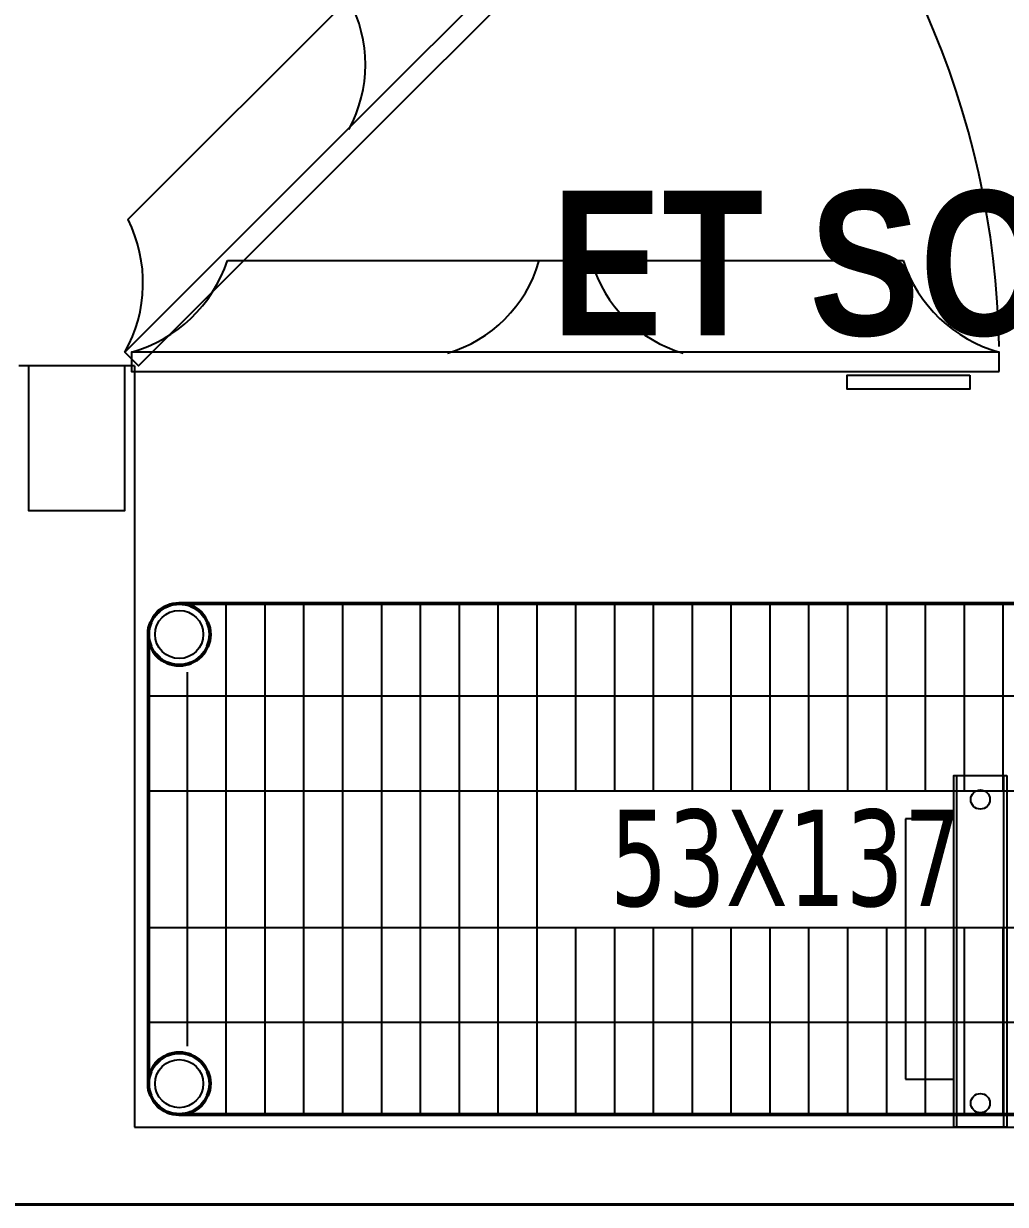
# Model space of a CAD drawing. Header units: centimetres. Extents: x 10321 to 11473, y 9141 to 13369.
# Drawn here: x 10532 to 10633.8, y 12860.6 to 12983.1 of the extents above; entities that cross this region are included whole.
import ezdxf
from ezdxf.lldxf.tags import DXFTag

# ---------------------------------------------------------------- set-up
doc = ezdxf.new("R2010")
doc.units = ezdxf.units.CM
for name, color, linetype, lineweight in [('A_text', 7, 'Continuous', 9), ('continious', 7, 'Continuous', 50), ('continious2', 253, 'Continuous', 25), ('DUVAR', 1, 'Continuous', 40)]:
    doc.layers.add(name, color=color, linetype=linetype, lineweight=lineweight)
for name, color, linetype in [('Kıtc-002 Çizgi', 7, 'Continuous'), ('Kıtc-034 Soğuk Oda', 1, 'Continuous'), ('SOĞUK ODA PANELİ', 50, 'Continuous')]:
    doc.layers.add(name, color=color, linetype=linetype)
doc.styles.add('GZP', font='ARIALN.TTF')
doc.styles.add('STYLE1', font='tahoma.ttf', dxfattribs={"height": 18})
tags = doc.linetypes.add('DASHED', pattern=[0.75, 0.5, -0.25]).pattern_tags.tags
tags[6:7] = [DXFTag(74, 4), DXFTag(75, 0), DXFTag(340, '0'), DXFTag(46, 1.0), DXFTag(50, 0.0), DXFTag(44, 0.0), DXFTag(45, 0.0)]
tags[4:5] = [DXFTag(74, 4), DXFTag(75, 0), DXFTag(340, '0'), DXFTag(46, 1.0), DXFTag(50, 0.0), DXFTag(44, 0.0), DXFTag(45, 0.0)]

# ---------------------------------------------------------------- blocks, each defined once
blk = doc.blocks.new('A$C50763B7D')
at = {"layer": 'Kıtc-034 Soğuk Oda'}
for p, q in [((109.81, 42.91), (109.81, 6.41)), ((114.69, 42.91), (114.69, 6.41)), ((120, 37.91), (115, 37.91)), ((120, 37.91), (115, 37.91)), ((120, 10.91), (120, 37.91)), ((115, 10.91), (120, 10.91))]:
    blk.add_line(p, q, dxfattribs=at)
blk.add_lwpolyline([(109.5, 6.41), (109.5, 42.91), (115, 42.91), (115, 6.41)], close=True, dxfattribs=at)
for centre in [(112.25, 40.41), (112.25, 8.91)]:
    blk.add_circle(centre, 1, dxfattribs=at)
blk = doc.blocks.new('A$C60E3056A')
at = {"layer": 'Kıtc-034 Soğuk Oda', "color": 3}
blk.add_line((13.32, 80.05), (13.32, 9.95), dxfattribs=at)
for points in [[(1.83, 0), (3.83, 0), (3.83, 90), (1.83, 90)], [(1.44, 3.03), (0, 3.03), (0, 15.75), (1.44, 15.75)]]:
    blk.add_lwpolyline(points, close=True, dxfattribs=at)
for centre, radius, start, end in [((17.93, 93.95), 14.65, 195.6381, 251.6489), ((17.17, 61.16), 14, 196.3254, 253.6365), ((17.17, 28.84), 14, 106.3635, 163.6746), ((17.93, -3.95), 14.65, 108.3511, 164.3619)]:
    blk.add_arc(centre, radius, start, end, dxfattribs=at)
blk = doc.blocks.new('A$C4A7C2E03')
at = {"layer": 'Kıtc-034 Soğuk Oda', "color": 254}
blk.add_line((80.05, 0), (9.95, 0), dxfattribs=at)
for points in [[(3.03, 11.89), (3.03, 13.32), (15.75, 13.32), (15.75, 11.89)], [(0, 11.49), (0, 9.49), (90, 9.49), (90, 11.49)]]:
    blk.add_lwpolyline(points, close=True, dxfattribs=at)
for centre, radius, start, end in [((-3.95, -4.61), 14.65, 18.3511, 74.3619), ((28.84, -3.84), 14, 16.3635, 73.6746), ((61.16, -3.84), 14, 106.3254, 163.6365), ((93.95, -4.61), 14.65, 105.6381, 161.6489)]:
    blk.add_arc(centre, radius, start, end, dxfattribs=at)
blk = doc.blocks.new('A$C65962AFD')
at = {"layer": 'Kıtc-002 Çizgi'}
blk.add_blockref('A$C4A7C2E03', (0, 94.09), dxfattribs=at)
at = {"color": 3}
blk.add_wipeout([(90.69, 105), (90.69, 15), (100.69, 15), (100.69, 105)], dxfattribs=at).dxf.layer = 'Kıtc-034 Soğuk Oda'
at = {"layer": 'Kıtc-002 Çizgi', "color": 254, "linetype": 'DASHED'}
blk.add_arc((89.46, 104.46), 89.47, 180.9342, 270.7837, dxfattribs=at)
at = {"layer": 'Kıtc-034 Soğuk Oda'}
for points in [[(100.69, 105), (100.69, 120), (90.69, 120), (90.69, 105)], [(100.69, 0), (100.69, 15), (90.69, 15), (90.69, 0)]]:
    blk.add_lwpolyline(points, close=True, dxfattribs=at)
at = {"layer": 'Kıtc-002 Çizgi', "rotation": 315}
blk.add_blockref('A$C60E3056A', (24.34, 42.65), dxfattribs=at)
blk = doc.blocks.new('A$C0B025A11')
for p, q in [((133.8, 53), (3.2, 53)), ((0, 49.79), (0, 3.2)), ((137, 49.79), (137, 3.2)), ((133.8, 0), (3.2, 0))]:
    blk.add_line(p, q)
for centre in [(3.2, 49.8), (133.8, 49.8), (3.2, 3.2), (133.8, 3.2)]:
    blk.add_circle(centre, 3.2)
at = {"layer": 'continious2'}
for p, q in [((8.05, 53), (8.05, 0)), ((12.08, 53), (12.08, 0)), ((16.11, 53), (16.11, 0)), ((20.14, 53), (20.14, 0)), ((24.17, 53), (24.17, 0)), ((28.2, 53), (28.2, 0)), ((32.23, 53), (32.23, 0)), ((36.26, 53), (36.26, 0)), ((40.29, 53), (40.29, 0)), ((44.32, 53), (44.32, 33.58)), ((48.35, 53), (48.35, 33.58)), ((52.38, 53), (52.38, 33.58)), ((56.41, 53), (56.41, 33.58)), ((60.44, 53), (60.44, 33.58)), ((64.47, 53), (64.47, 33.58)), ((68.5, 53), (68.5, 33.58)), ((72.53, 53), (72.53, 33.58)), ((76.56, 53), (76.56, 33.58)), ((80.59, 53), (80.59, 33.58)), ((84.62, 53), (84.62, 33.58)), ((88.65, 53), (88.65, 33.58)), ((92.68, 53), (92.68, 33.58)), ((96.71, 53), (96.71, 0)), ((100.74, 53), (100.74, 0)), ((104.77, 53), (104.77, 0)), ((108.8, 53), (108.8, 0)), ((112.83, 53), (112.83, 0)), ((116.86, 53), (116.86, 0)), ((120.89, 53), (120.89, 0)), ((124.92, 53), (124.92, 0)), ((128.95, 53), (128.95, 0)), ((4.02, 45.9), (4.02, 7.09)), ((132.98, 45.9), (132.98, 7.09)), ((0, 43.43), (137, 43.43)), ((0, 33.58), (137, 33.58)), ((0, 19.41), (137, 19.41)), ((44.32, 19.41), (44.32, 0)), ((48.35, 19.41), (48.35, 0)), ((52.38, 19.41), (52.38, 0)), ((56.41, 19.41), (56.41, 0)), ((60.44, 19.41), (60.44, 0)), ((64.47, 19.41), (64.47, 0)), ((68.5, 19.41), (68.5, 0)), ((72.53, 19.41), (72.53, 0)), ((76.56, 19.41), (76.56, 0)), ((80.59, 19.41), (80.59, 0)), ((84.62, 19.41), (84.62, 0)), ((88.65, 19.41), (88.65, 0)), ((92.68, 19.41), (92.68, 0)), ((0, 9.57), (137, 9.57))]:
    blk.add_line(p, q, dxfattribs=at)
for centre in [(3.2, 49.8), (133.8, 49.8), (3.2, 3.2), (133.8, 3.2)]:
    blk.add_circle(centre, 2.5, dxfattribs=at)
at = {"style": 'STYLE1', "width": 0.8}
blk.add_text('53X137', height=10, dxfattribs=at).set_placement((47.88, 21.63))

msp = doc.modelspace()

# ---------------------------------------------------------------- linework, layer by layer
at = {"layer": 'DUVAR', "color": 5}
msp.add_line((10331.49, 12860.61), (10831.49, 12860.61), dxfattribs=at)
at = {"layer": 'SOĞUK ODA PANELİ'}
for p, q in [((10543.49, 12947.61), (10531.49, 12947.61)), ((10543.49, 12947.61), (10543.49, 12868.61)), ((10543.49, 12868.61), (10823.49, 12868.61))]:
    msp.add_line(p, q, dxfattribs=at)

# ---------------------------------------------------------------- block references
at = {"layer": 'continious', "lineweight": -2}
msp.add_blockref('A$C0B025A11', (10544.93, 12869.94), dxfattribs=at)
at = {"layer": 'Kıtc-002 Çizgi', "rotation": 180}
msp.add_blockref('A$C50763B7D', (10743.49, 12911.52), dxfattribs=at)

# ---------------------------------------------------------------- texts
at = {"layer": 'A_text', "insert": (10586.77, 12965.77), "char_height": 15, "attachment_point": 1, "style": 'GZP'}
msp.add_mtext_dynamic_manual_height_columns('{\\fArial Narrow|b1|i0|c162|p34;ET SOĞUK ODA}', width=187.0193, gutter_width=12.5, heights=[0], dxfattribs=at)

# ---------------------------------------------------------------- next in the draw order: block references
at = {"layer": 'Kıtc-034 Soğuk Oda', "rotation": 180.0001398208479}
msp.add_blockref('A$C65962AFD', (10633.18, 13052.61), dxfattribs=at)

doc.saveas('drawing.dxf')
